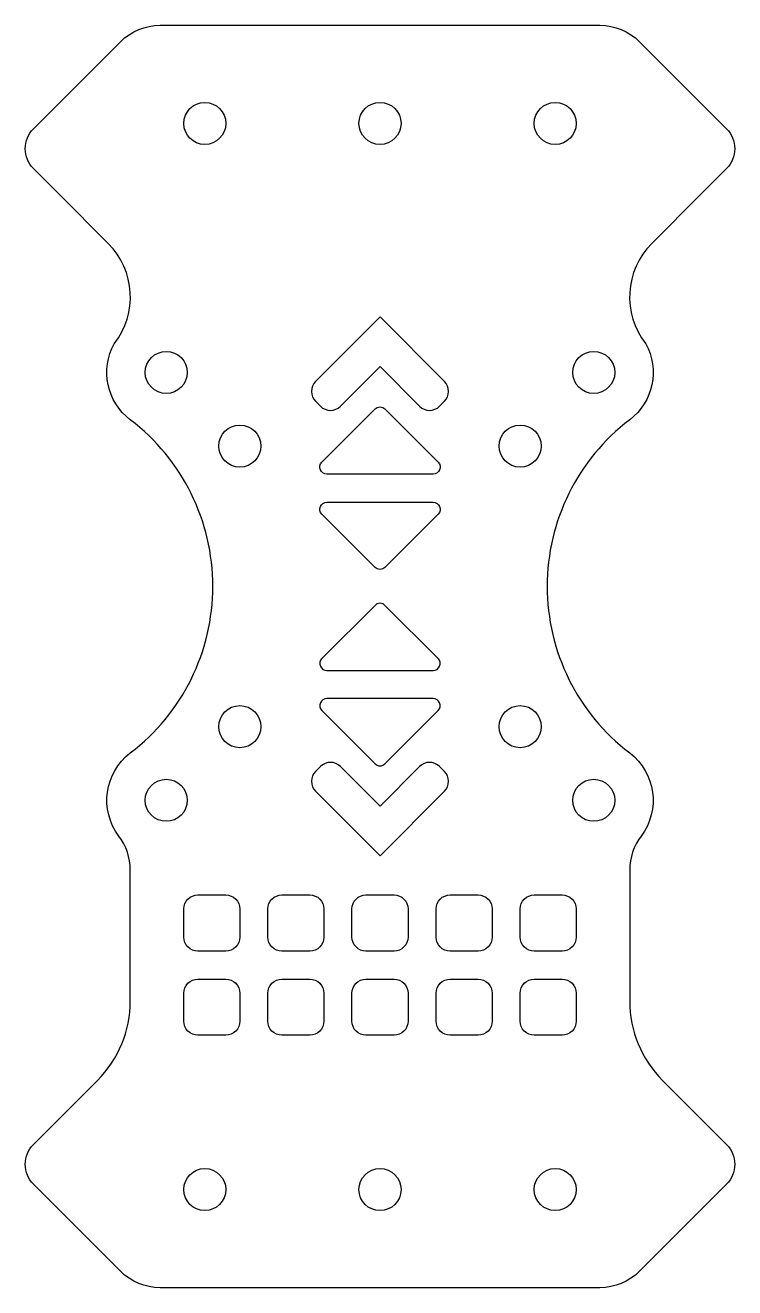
# Model space of a CAD drawing. Header units: millimetres. Extents: x -25.3 to 25.3, y -45 to 45.
import ezdxf

# ---------------------------------------------------------------- set-up
doc = ezdxf.new("R2010")
doc.units = ezdxf.units.MM
doc.layers.get('0').update_dxf_attribs({"linetype": 'CONTINUOUS'})

msp = doc.modelspace()

# ---------------------------------------------------------------- linework, layer by layer
for points in [[(18.51, -43.828, -0.198912), (15.681, -45), (0, -45), (-15.681, -45, -0.198912), (-18.51, -43.828), (-24.725, -37.614, -0.414214), (-24.725, -34.785), (-20.158, -30.218, 0.198912), (-17.815, -24.562), (-17.815, -15.225, 0.163569), (-18.627, -12.809, -0.413744), (-17.815, -6.877, 0.495842), (-17.815, 16.878, -0.372318), (-18.958, 22.3, 0.379706), (-19.384, 29.445), (-22.92, 32.98), (-24.725, 34.785, -0.414214), (-24.725, 37.614), (-18.51, 43.828, -0.198912), (-15.681, 45), (0, 45), (15.681, 45, -0.198912), (18.51, 43.828), (24.725, 37.614, -0.414214), (24.725, 34.785), (22.92, 32.98), (19.384, 29.445, 0.379706), (18.958, 22.3, -0.372318), (17.815, 16.878, 0.495842), (17.815, -6.877, -0.413744), (18.627, -12.809, 0.163569), (17.815, -15.225), (17.815, -24.562, 0.198912), (20.158, -30.218), (24.725, -34.785, -0.414214), (24.725, -37.614)], [(-4.243, 17.838, 0.414214), (-2.828, 17.838), (0, 20.666), (2.828, 17.838, 0.414214), (4.243, 17.838), (4.596, 18.191, 0.414214), (4.596, 19.605), (0, 24.202), (-4.596, 19.605, 0.414214), (-4.596, 18.191)], [(3.793, 13), (-3.793, 13, -0.668179), (-4.146, 13.854), (-0.354, 17.646, -0.414214), (0.354, 17.646), (4.146, 13.854, -0.668179)], [(4.146, 10.146), (0.354, 6.354, -0.414214), (-0.354, 6.354), (-4.146, 10.146, -0.668179), (-3.793, 11), (3.793, 11, -0.668179)], [(-0.354, 3.646), (-4.146, -0.146, 0.668179), (-3.793, -1), (3.793, -1, 0.668179), (4.146, -0.146), (0.354, 3.646, 0.414214)], [(3.793, -3), (-3.793, -3, 0.668179), (-4.146, -3.854), (-0.354, -7.646, 0.414214), (0.354, -7.646), (4.146, -3.854, 0.668179)], [(-2.828, -7.838, 0.414214), (-4.243, -7.838), (-4.596, -8.191, 0.414214), (-4.596, -9.605), (0, -14.202), (4.596, -9.605, 0.414214), (4.596, -8.191), (4.243, -7.838, 0.414214), (2.828, -7.838), (0, -10.666)], [(-14, -18, -0.414214), (-13, -17), (-11, -17, -0.414214), (-10, -18), (-10, -20, -0.414214), (-11, -21), (-13, -21, -0.414214), (-14, -20)], [(-4, -18), (-4, -20, -0.414214), (-5, -21), (-7, -21, -0.414214), (-8, -20), (-8, -18, -0.414214), (-7, -17), (-5, -17, -0.414214)], [(1, -17, -0.414214), (2, -18), (2, -20, -0.414214), (1, -21), (-1, -21, -0.414214), (-2, -20), (-2, -18, -0.414214), (-1, -17)], [(8, -18), (8, -20, -0.414214), (7, -21), (5, -21, -0.414214), (4, -20), (4, -18, -0.414214), (5, -17), (7, -17, -0.414214)], [(10, -18, -0.414214), (11, -17), (13, -17, -0.414214), (14, -18), (14, -20, -0.414214), (13, -21), (11, -21, -0.414214), (10, -20)], [(-10, -24), (-10, -26, -0.414214), (-11, -27), (-13, -27, -0.414214), (-14, -26), (-14, -24, -0.414214), (-13, -23), (-11, -23, -0.414214)], [(-5, -27), (-7, -27, -0.414214), (-8, -26), (-8, -24, -0.414214), (-7, -23), (-5, -23, -0.414214), (-4, -24), (-4, -26, -0.414214)], [(2, -26, -0.414214), (1, -27), (-1, -27, -0.414214), (-2, -26), (-2, -24, -0.414214), (-1, -23), (1, -23, -0.414214), (2, -24)], [(4, -24, -0.414214), (5, -23), (7, -23, -0.414214), (8, -24), (8, -26, -0.414214), (7, -27), (5, -27, -0.414214), (4, -26)], [(14, -26, -0.414214), (13, -27), (11, -27, -0.414214), (10, -26), (10, -24, -0.414214), (11, -23), (13, -23, -0.414214), (14, -24)]]:
    msp.add_lwpolyline(points, format="xyb", close=True)
for centre in [(-12.5, 38), (0, 38), (12.5, 38), (-15.25, 20.25), (15.25, 20.25), (-10, 15), (10, 15), (-10, -5), (10, -5), (-15.25, -10.25), (15.25, -10.25), (-12.5, -38), (0, -38), (12.5, -38)]:
    msp.add_circle(centre, 1.5)

doc.saveas('drawing.dxf')
